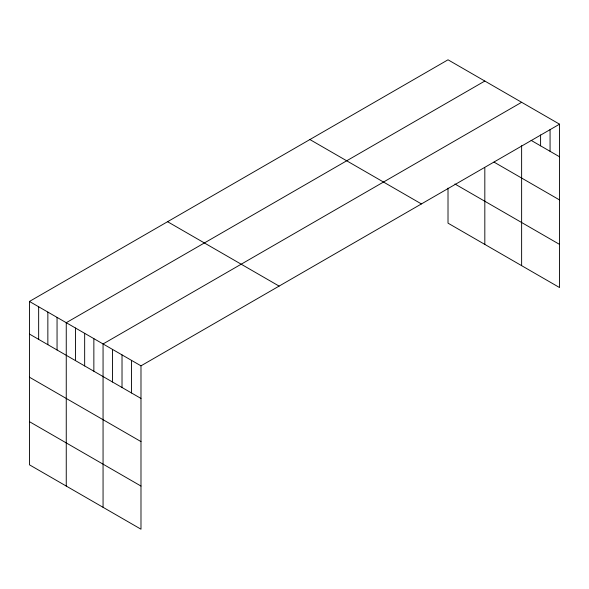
<?xml version="1.0" encoding="UTF-8"?>
<svg xmlns="http://www.w3.org/2000/svg" width="589" height="589" viewBox="0 0 589 589"><rect width="100%" height="100%" fill="white"/><g stroke="black" fill="none" stroke-linecap="round" stroke-linejoin="round"><path stroke-width="0.88" d="M559.55 124.183L140.985 365.843L140.985 529.202L29.45 464.817L29.45 301.45L448.015 59.798L559.55 124.183L559.55 287.55L448.015 223.157L448.015 188.097M484.821 81.046L66.255 322.706L66.255 486.065M521.626 102.295L103.06 343.954L103.06 507.313M531.109 140.366L559.55 156.784M494.024 162.108L559.55 199.936M454.922 183.989L559.55 244.398M309.888 139.541L421.422 203.934M167.578 221.707L279.112 286.099M29.45 301.45L140.985 365.843M29.45 334.051L140.985 398.444M29.45 377.203L140.985 441.595M29.45 421.665L140.985 486.058M550.067 129.58L550.067 151.314M540.592 134.969L540.592 145.836M521.626 145.682L521.626 265.654M484.821 167.909L484.821 244.406M131.502 360.372L131.502 392.973M122.019 354.902L122.019 387.496M112.543 349.424L112.543 382.025M93.857 338.638L93.857 371.239M84.661 333.33L84.661 365.924M75.458 328.014L75.458 360.615M57.052 317.39L57.052 349.991M47.856 312.082L47.856 344.675M38.653 306.766L38.653 339.367"/></g></svg>
